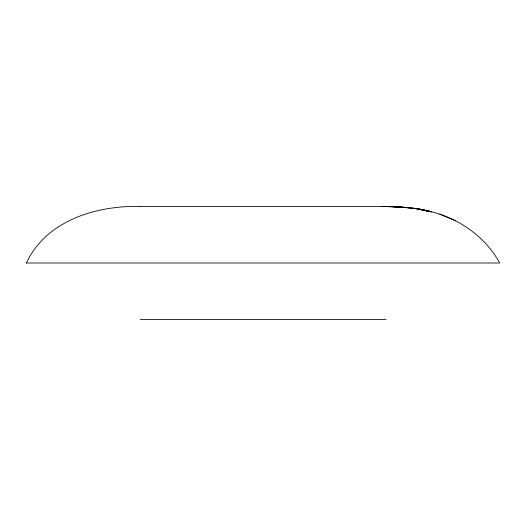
<?xml version="1.0" encoding="UTF-8"?>
<svg xmlns="http://www.w3.org/2000/svg" width="526" height="526" viewBox="0 0 526 526"><rect width="100%" height="100%" fill="white"/><g stroke="black" fill="none" stroke-linecap="round" stroke-linejoin="round"><path stroke-width="0.79" d="M26.392 263C46.288 220.216 96.968 205.265 140.804 206.448M431.432 211.754L415.948 208.487L431.557 211.741C459.823 218.928 485.59 237.213 499.7 263L26.307 263M400.832 206.876L416.112 208.487L431.254 211.768L416.132 208.487M140.31 206.448L386.012 206.448M140.31 319.552L386.012 319.552M398.024 206.869L415.106 208.48L398.603 206.876L381.915 206.448L400.424 206.876L382.527 206.448M400.957 206.876L385.959 206.448M381.297 206.448L398.419 206.869M385.854 206.448L400.943 206.876L385.597 206.448M423.686 209.887L416.04 208.487L431.235 211.768L423.259 209.867M431.557 211.741L415.053 208.48L431.452 211.754M439.736 214.161L455.641 220.835"/></g></svg>
